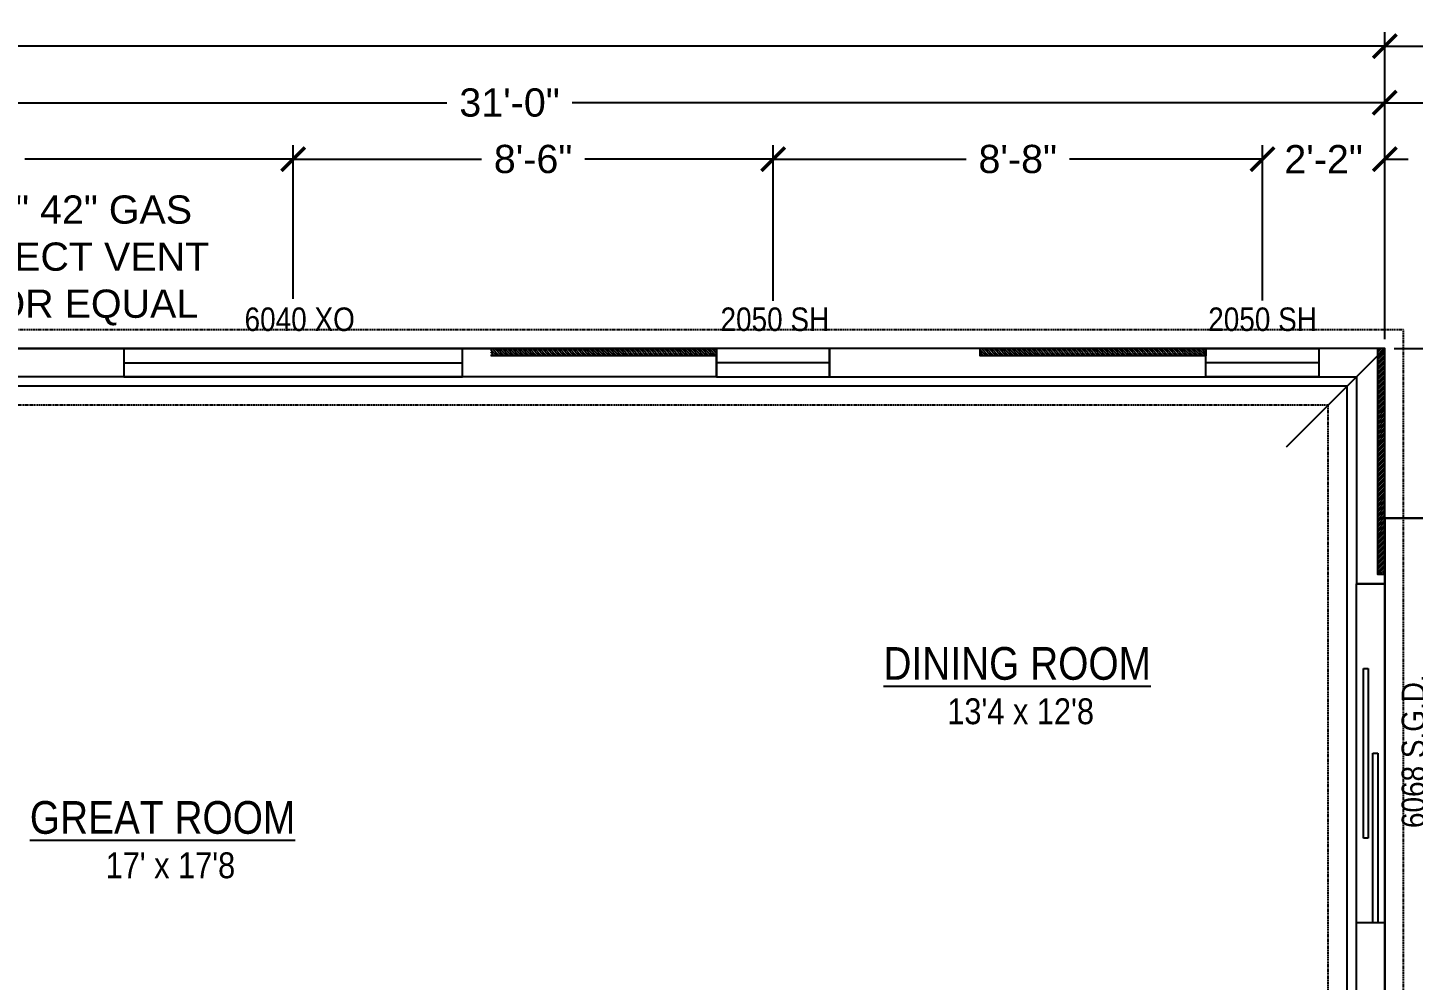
# Model space of a CAD drawing. Header units: millimetres. Extents: x -724 to 239, y -496 to 416.
# Drawn here: x -241.2 to 53.3, y 213.1 to 415.6 of the extents above; entities that cross this region are included whole.
import ezdxf
from ezdxf.enums import TextEntityAlignment as Align

# ---------------------------------------------------------------- set-up
doc = ezdxf.new("R2010")
doc.units = ezdxf.units.MM
doc.linetypes.add('xref-Bishop-Overland-08$0$DASHED2', pattern=[0.375, 0.25, -0.125])
for name, color, linetype in [('A-DIMS-1', 152, 'Continuous'), ('A-NOTE', 4, 'Continuous'), ('A-TEXT', 4, 'Continuous'), ('ANNTEXT', 4, 'Continuous'), ('xref-Bishop-Overland-08$0$A-FOOTPRINT', 5, 'Continuous'), ('xref-Bishop-Overland-08$0$A-HEADER', 30, 'Continuous'), ('xref-Bishop-Overland-08$0$A-OPENING', 1, 'Continuous'), ('xref-Bishop-Overland-08$0$A-WALL', 54, 'Continuous'), ('xref-Bishop-Overland-08$0$S-FOOTER', 9, 'xref-Bishop-Overland-08$0$DASHED2'), ('xref-Bishop-Overland-08$0$S-STEM-WALL', 8, 'Continuous')]:
    doc.layers.add(name, color=color, linetype=linetype)
doc.layers.add('xref-Bishop-Overland-08$0$TEMP', color=95, linetype='Continuous', plot=False)
doc.styles.get("Standard").update_dxf_attribs({"font": 'arial.ttf'})
doc.dimstyles.new('ARCHARR', dxfattribs={"dimscale": 32, "dimtxt": 0.1875, "dimasz": 0.15625, "dimexe": 0.09375, "dimexo": 0.0625, "dimgap": 0.09375, "dimtad": 0, "dimdec": 5, "dimzin": 3, "dimdsep": 46, "dimlunit": 4, "dimtxsty": 'Standard', "dimblk": 'ARCHTICK', "dimcen": 0.09375, "dimclrt": 4, "dimadec": 5, "dimazin": 0, "dimtfac": 0.75, "dimtdec": 5, "dimtix": 1, "dimtofl": 0, "dimtmove": 2, "dimatfit": 3, "dimldrblk": 'archarrow', "dimfxl": 1, "dimtolj": 1, "dimtzin": 3, "dimarcsym": 0})

# ---------------------------------------------------------------- blocks, each defined once
blk = doc.blocks.new('_ArchTick')
at = {"color": 0, "linetype": 'ByBlock', "const_width": 0.15}
blk.add_lwpolyline([(-0.5, -0.5), (0.5, 0.5)], dxfattribs=at)
blk = doc.blocks.new('*D110')
at = {"layer": 'A-DIMS-1', "color": 0, "lineweight": -2}
for p, q in [((49.23, 347.37), (225.69, 347.37)), ((222.69, 347.37), (222.69, 206.72)), ((222.69, 39.37), (222.69, 180.01)), ((43.23, 39.37), (225.69, 39.37))]:
    blk.add_line(p, q, dxfattribs=at)
at = {"layer": 'Defpoints', "color": 0}
for p in [(47.23, 347.37), (222.69, 347.37), (41.23, 39.37)]:
    blk.add_point(p, dxfattribs=at)
at = {"layer": 'A-DIMS-1', "color": 0, "lineweight": -2, "xscale": 5, "yscale": 5, "zscale": 5}
for p, rotation in [((222.69, 347.37), 90), ((222.69, 39.37), 270)]:
    blk.add_blockref('_ArchTick', p, dxfattribs=dict(at, rotation=rotation))
at = {"layer": 'A-DIMS-1', "color": 4, "insert": (222.69, 193.37), "char_height": 6, "attachment_point": 5, "rotation": 90}
blk.add_mtext('\\A1;25\'-8"', dxfattribs=at)
blk = doc.blocks.new('archarrow')
for p, q in [((0, 0), (-0.988, 0.858)), ((-0.086, 0), (-0.988, 0.757)), ((-0.172, 0), (-0.988, 0.659)), ((0, 0), (-1.739, 0)), ((-0.172, 0), (-0.988, -0.659)), ((-0.086, 0), (-0.988, -0.757)), ((0, 0), (-0.988, -0.858))]:
    blk.add_line(p, q)
blk = doc.blocks.new('*D111')
at = {"layer": 'A-DIMS-1', "color": 0, "lineweight": -2}
for p, q in [((49.23, 347.37), (237.69, 347.37)), ((234.69, 347.37), (234.69, 78.79)), ((234.69, -216.63), (234.69, 51.94)), ((49.23, -216.63), (237.69, -216.63))]:
    blk.add_line(p, q, dxfattribs=at)
at = {"layer": 'Defpoints', "color": 0}
for p in [(47.23, 347.37), (234.69, 347.37), (47.23, -216.63)]:
    blk.add_point(p, dxfattribs=at)
at = {"layer": 'A-DIMS-1', "color": 0, "lineweight": -2, "xscale": 5, "yscale": 5, "zscale": 5}
for p, rotation in [((234.69, 347.37), 90), ((234.69, -216.63), 270)]:
    blk.add_blockref('_ArchTick', p, dxfattribs=dict(at, rotation=rotation))
at = {"layer": 'A-DIMS-1', "color": 4, "insert": (234.69, 65.37), "char_height": 6, "attachment_point": 5, "rotation": 90}
blk.add_mtext('\\A1;47\'-0"', dxfattribs=at)
blk = doc.blocks.new('*D118')
at = {"layer": 'A-DIMS-1', "color": 0, "lineweight": -2}
for p, q in [((-324.77, 369.37), (-324.77, 402.64)), ((47.23, 349.37), (47.23, 402.64)), ((-324.77, 399.64), (-152.08, 399.64)), ((47.23, 399.64), (-125.47, 399.64))]:
    blk.add_line(p, q, dxfattribs=at)
at = {"layer": 'Defpoints', "color": 0}
for p in [(-324.77, 399.64), (-324.77, 367.37), (47.23, 347.37)]:
    blk.add_point(p, dxfattribs=at)
at = {"layer": 'A-DIMS-1', "color": 0, "lineweight": -2, "xscale": 5, "yscale": 5, "zscale": 5, "rotation": 180}
blk.add_blockref('_ArchTick', (-324.77, 399.64), dxfattribs=at)
at = {"layer": 'A-DIMS-1', "color": 0, "lineweight": -2, "xscale": 5, "yscale": 5, "zscale": 5}
blk.add_blockref('_ArchTick', (47.23, 399.64), dxfattribs=at)
at = {"layer": 'A-DIMS-1', "color": 4, "insert": (-138.77, 399.64), "char_height": 6, "attachment_point": 5}
blk.add_mtext('\\A1;31\'-0"', dxfattribs=at)
blk = doc.blocks.new('*D122')
at = {"layer": 'A-DIMS-1', "color": 0, "lineweight": -2}
for p, q in [((-184.77, 357.99), (-184.77, 390.64)), ((-82.77, 357.53), (-82.77, 390.64)), ((-184.77, 387.64), (-144.75, 387.64)), ((-82.77, 387.64), (-122.79, 387.64))]:
    blk.add_line(p, q, dxfattribs=at)
at = {"layer": 'Defpoints', "color": 0}
for p in [(-184.77, 387.64), (-184.77, 355.99), (-82.77, 355.53)]:
    blk.add_point(p, dxfattribs=at)
at = {"layer": 'A-DIMS-1', "color": 0, "lineweight": -2, "xscale": 5, "yscale": 5, "zscale": 5, "rotation": 180}
blk.add_blockref('_ArchTick', (-184.77, 387.64), dxfattribs=at)
at = {"layer": 'A-DIMS-1', "color": 0, "lineweight": -2, "xscale": 5, "yscale": 5, "zscale": 5}
blk.add_blockref('_ArchTick', (-82.77, 387.64), dxfattribs=at)
at = {"layer": 'A-DIMS-1', "color": 4, "insert": (-133.77, 387.64), "char_height": 6, "attachment_point": 5}
blk.add_mtext('\\A1;8\'-6"', dxfattribs=at)
blk = doc.blocks.new('*D123')
at = {"layer": 'A-DIMS-1', "color": 0, "lineweight": -2}
for p, q in [((-324.77, 345.37), (-324.77, 390.64)), ((-184.77, 357.99), (-184.77, 390.64)), ((-324.77, 387.64), (-267.8, 387.64)), ((-184.77, 387.64), (-241.75, 387.64))]:
    blk.add_line(p, q, dxfattribs=at)
at = {"layer": 'Defpoints', "color": 0}
for p in [(-324.77, 387.64), (-184.77, 355.99), (-324.77, 343.37)]:
    blk.add_point(p, dxfattribs=at)
at = {"layer": 'A-DIMS-1', "color": 0, "lineweight": -2, "xscale": 5, "yscale": 5, "zscale": 5, "rotation": 180}
blk.add_blockref('_ArchTick', (-324.77, 387.64), dxfattribs=at)
at = {"layer": 'A-DIMS-1', "color": 0, "lineweight": -2, "xscale": 5, "yscale": 5, "zscale": 5}
blk.add_blockref('_ArchTick', (-184.77, 387.64), dxfattribs=at)
at = {"layer": 'A-DIMS-1', "color": 4, "insert": (-254.77, 387.64), "char_height": 6, "attachment_point": 5}
blk.add_mtext('\\A1;11\'-8"', dxfattribs=at)
blk = doc.blocks.new('*D128')
at = {"layer": 'A-DIMS-1', "color": 0, "lineweight": -2}
for p, q in [((-648.77, 349.37), (-648.77, 414.64)), ((47.23, 349.37), (47.23, 414.64)), ((-648.77, 411.64), (-314.08, 411.64)), ((47.23, 411.64), (-287.47, 411.64))]:
    blk.add_line(p, q, dxfattribs=at)
at = {"layer": 'Defpoints', "color": 0}
for p in [(-648.77, 411.64), (-648.77, 347.37), (47.23, 347.37)]:
    blk.add_point(p, dxfattribs=at)
at = {"layer": 'A-DIMS-1', "color": 0, "lineweight": -2, "xscale": 5, "yscale": 5, "zscale": 5, "rotation": 180}
blk.add_blockref('_ArchTick', (-648.77, 411.64), dxfattribs=at)
at = {"layer": 'A-DIMS-1', "color": 0, "lineweight": -2, "xscale": 5, "yscale": 5, "zscale": 5}
blk.add_blockref('_ArchTick', (47.23, 411.64), dxfattribs=at)
at = {"layer": 'A-DIMS-1', "color": 4, "insert": (-300.77, 411.64), "char_height": 6, "attachment_point": 5}
blk.add_mtext('\\A1;58\'-0"', dxfattribs=at)
blk = doc.blocks.new('*D131')
at = {"layer": 'A-DIMS-1', "color": 0, "lineweight": -2}
for p, q in [((49.23, 347.37), (213.69, 347.37)), ((210.69, 347.37), (210.69, 315.32)), ((210.69, 261.37), (210.69, 293.42)), ((57.93, 261.37), (213.69, 261.37))]:
    blk.add_line(p, q, dxfattribs=at)
at = {"layer": 'Defpoints', "color": 0}
for p in [(47.23, 347.37), (210.69, 347.37), (55.93, 261.37)]:
    blk.add_point(p, dxfattribs=at)
at = {"layer": 'A-DIMS-1', "color": 0, "lineweight": -2, "xscale": 5, "yscale": 5, "zscale": 5}
for p, rotation in [((210.69, 347.37), 90), ((210.69, 261.37), 270)]:
    blk.add_blockref('_ArchTick', p, dxfattribs=dict(at, rotation=rotation))
at = {"layer": 'A-DIMS-1', "color": 4, "insert": (210.69, 304.37), "char_height": 6, "attachment_point": 5, "rotation": 90}
blk.add_mtext('\\A1;7\'-2"', dxfattribs=at)
blk = doc.blocks.new('*D80')
at = {"layer": 'A-DIMS-1', "color": 0, "lineweight": -2}
for p, q in [((-82.77, 357.53), (-82.77, 390.64)), ((21.23, 357.57), (21.23, 390.64)), ((-82.77, 387.64), (-41.75, 387.64)), ((21.23, 387.64), (-19.79, 387.64))]:
    blk.add_line(p, q, dxfattribs=at)
at = {"layer": 'Defpoints', "color": 0}
for p in [(21.23, 387.64), (-82.77, 355.53), (21.23, 355.57)]:
    blk.add_point(p, dxfattribs=at)
at = {"layer": 'A-DIMS-1', "color": 0, "lineweight": -2, "xscale": 5, "yscale": 5, "zscale": 5, "rotation": 180}
blk.add_blockref('_ArchTick', (-82.77, 387.64), dxfattribs=at)
at = {"layer": 'A-DIMS-1', "color": 0, "lineweight": -2, "xscale": 5, "yscale": 5, "zscale": 5}
blk.add_blockref('_ArchTick', (21.23, 387.64), dxfattribs=at)
at = {"layer": 'A-DIMS-1', "color": 4, "insert": (-30.77, 387.64), "char_height": 6, "attachment_point": 5}
blk.add_mtext('\\A1;8\'-8"', dxfattribs=at)
blk = doc.blocks.new('*D81')
at = {"layer": 'A-DIMS-1', "color": 0, "lineweight": -2}
for p, q in [((21.23, 357.57), (21.23, 390.64)), ((47.23, 349.37), (47.23, 390.64)), ((21.23, 387.64), (16.23, 387.64)), ((47.23, 387.64), (52.23, 387.64))]:
    blk.add_line(p, q, dxfattribs=at)
at = {"layer": 'Defpoints', "color": 0}
for p in [(21.23, 387.64), (21.23, 355.57), (47.23, 347.37)]:
    blk.add_point(p, dxfattribs=at)
at = {"layer": 'A-DIMS-1', "color": 0, "lineweight": -2, "xscale": 5, "yscale": 5, "zscale": 5}
blk.add_blockref('_ArchTick', (21.23, 387.64), dxfattribs=at)
at = {"layer": 'A-DIMS-1', "color": 0, "lineweight": -2, "xscale": 5, "yscale": 5, "zscale": 5, "rotation": 180}
blk.add_blockref('_ArchTick', (47.23, 387.64), dxfattribs=at)
at = {"layer": 'A-DIMS-1', "color": 4, "insert": (34.23, 387.64), "char_height": 6, "attachment_point": 5}
blk.add_mtext('\\A1;2\'-2"', dxfattribs=at)
blk = doc.blocks.new('*D82')
at = {"layer": 'A-DIMS-1', "color": 0, "lineweight": -2}
for p, q in [((49.23, 347.37), (201.69, 347.37)), ((198.69, 347.37), (198.69, 340.34)), ((198.69, 311.37), (198.69, 318.39)), ((149.23, 311.37), (201.69, 311.37))]:
    blk.add_line(p, q, dxfattribs=at)
at = {"layer": 'Defpoints', "color": 0}
for p in [(47.23, 347.37), (198.69, 347.37), (147.23, 311.37)]:
    blk.add_point(p, dxfattribs=at)
at = {"layer": 'A-DIMS-1', "color": 0, "lineweight": -2, "xscale": 5, "yscale": 5, "zscale": 5}
for p, rotation in [((198.69, 347.37), 90), ((198.69, 311.37), 270)]:
    blk.add_blockref('_ArchTick', p, dxfattribs=dict(at, rotation=rotation))
at = {"layer": 'A-DIMS-1', "color": 4, "insert": (198.69, 329.37), "char_height": 6, "attachment_point": 5, "rotation": 90}
blk.add_mtext('\\A1;3\'-0"', dxfattribs=at)
blk = doc.blocks.new('*D84')
at = {"layer": 'A-DIMS-1', "color": 0, "lineweight": -2}
for p, q in [((47.23, 349.37), (47.23, 414.64)), ((147.23, 313.37), (147.23, 414.64)), ((47.23, 411.64), (86.25, 411.64)), ((147.23, 411.64), (108.21, 411.64))]:
    blk.add_line(p, q, dxfattribs=at)
at = {"layer": 'Defpoints', "color": 0}
for p in [(47.23, 411.64), (47.23, 347.37), (147.23, 311.37)]:
    blk.add_point(p, dxfattribs=at)
at = {"layer": 'A-DIMS-1', "color": 0, "lineweight": -2, "xscale": 5, "yscale": 5, "zscale": 5, "rotation": 180}
blk.add_blockref('_ArchTick', (47.23, 411.64), dxfattribs=at)
at = {"layer": 'A-DIMS-1', "color": 0, "lineweight": -2, "xscale": 5, "yscale": 5, "zscale": 5}
blk.add_blockref('_ArchTick', (147.23, 411.64), dxfattribs=at)
at = {"layer": 'A-DIMS-1', "color": 4, "insert": (97.23, 411.64), "char_height": 6, "attachment_point": 5}
blk.add_mtext('\\A1;8\'-4"', dxfattribs=at)
blk = doc.blocks.new('*D89')
at = {"layer": 'A-DIMS-1', "color": 0, "lineweight": -2}
for p, q in [((47.23, 349.37), (47.23, 402.64)), ((141.23, 309.87), (141.23, 402.64)), ((47.23, 399.64), (80.95, 399.64)), ((141.23, 399.64), (107.51, 399.64))]:
    blk.add_line(p, q, dxfattribs=at)
at = {"layer": 'Defpoints', "color": 0}
for p in [(141.23, 399.64), (47.23, 347.37), (141.23, 307.87)]:
    blk.add_point(p, dxfattribs=at)
at = {"layer": 'A-DIMS-1', "color": 0, "lineweight": -2, "xscale": 5, "yscale": 5, "zscale": 5, "rotation": 180}
blk.add_blockref('_ArchTick', (47.23, 399.64), dxfattribs=at)
at = {"layer": 'A-DIMS-1', "color": 0, "lineweight": -2, "xscale": 5, "yscale": 5, "zscale": 5}
blk.add_blockref('_ArchTick', (141.23, 399.64), dxfattribs=at)
at = {"layer": 'A-DIMS-1', "color": 4, "insert": (94.23, 399.64), "char_height": 6, "attachment_point": 5}
blk.add_mtext('\\A1;7\'-10"', dxfattribs=at)

msp = doc.modelspace()

# ---------------------------------------------------------------- hatches: boundary and pattern name
at = {"layer": 'A-DIMS-1'}
h = msp.add_hatch(dxfattribs=at)
h.set_pattern_fill('ANSI31', color=256, scale=3, style=0)
h.set_pattern_definition([(135, (47.22707, -1673.55493), (0.26516504, 0.26516504), [])])
h.paths.add_polyline_path([(-142.772926, 347.367132), (-94.772926, 347.367132), (-94.772926, 345.867132), (-142.772926, 345.867132)])
h = msp.add_hatch(dxfattribs=at)
h.set_pattern_fill('ANSI31', color=256, scale=3, style=0)
h.set_pattern_definition([(135, (151.22707, -1673.55493), (0.26516504, 0.26516504), [])])
h.paths.add_polyline_path([(-38.772926, 347.367132), (9.227074, 347.367132), (9.227074, 345.867132), (-38.772926, 345.867132)])
h = msp.add_hatch(dxfattribs=at)
h.set_pattern_fill('ANSI31', color=256, scale=3, angle=90, style=0)
h.set_pattern_definition([(45, (-1973.695, 157.36713), (0.26516504, -0.26516504), [])])
h.paths.add_polyline_path([(47.227074, 347.367132), (47.227074, 299.367132), (45.727074, 299.367132), (45.727074, 347.367132)])

# ---------------------------------------------------------------- linework, layer by layer
for points in [[(-94.772926, 347.367132), (-94.772926, 345.867132), (-142.772926, 345.867132)], [(9.227074, 347.367132), (9.227074, 345.867132), (-38.772926, 345.867132), (-38.772926, 347.367132)], [(47.227074, 299.367132), (45.727074, 299.367132), (45.727074, 347.367132)]]:
    msp.add_lwpolyline(points, dxfattribs=at)
at = {"layer": 'xref-Bishop-Overland-08$0$A-FOOTPRINT'}
for points in [[(47.227074, 39.367132), (47.227074, 347.367132), (-194.772926, 347.367132), (-194.772926, 347.367132), (-246.772926, 347.367132), (-246.772926, 347.367132), (-648.772926, 347.367132), (-648.772926, -12.632868), (-482.772926, -12.632868), (-482.772926, -36.632868), (-332.772926, -36.632868), (-332.772926, -12.632868), (-304.772926, -12.632868), (-304.772926, 39.367132), (-218.772926, 39.367132), (-149.014459, 39.367132)], [(147.227074, 311.367132), (47.227074, 311.367132), (47.227074, 139.367132), (147.227074, 139.367132)]]:
    msp.add_lwpolyline(points, close=True, dxfattribs=at)
at = {"layer": 'xref-Bishop-Overland-08$0$A-HEADER'}
for points in [[(-220.772926, 341.367132), (-148.772926, 341.367132), (-148.772926, 347.367132), (-220.772926, 347.367132)], [(-94.772926, 347.367132), (-94.772926, 341.367132), (-70.772926, 341.367132), (-70.772926, 347.367132)], [(33.227074, 347.367132), (33.227074, 341.367132), (9.227074, 341.367132), (9.227074, 347.367132)], [(41.227074, 225.367132), (41.227074, 297.367132), (47.227074, 297.367132), (47.227074, 225.367132)]]:
    msp.add_lwpolyline(points, close=True, dxfattribs=at)
at = {"layer": 'xref-Bishop-Overland-08$0$A-OPENING'}
for p, q in [((-220.772926, 347.367132), (-148.772926, 347.367132)), ((-220.772926, 347.367132), (-220.772926, 341.367132)), ((-148.772926, 341.367132), (-148.772926, 347.367132)), ((-70.772926, 347.367132), (-94.772926, 347.367132)), ((-94.772926, 341.367132), (-94.772926, 347.367132)), ((-70.772926, 347.367132), (-70.772926, 341.367132)), ((33.227074, 347.367132), (9.227074, 347.367132)), ((9.227074, 341.367132), (9.227074, 347.367132)), ((33.227074, 347.367132), (33.227074, 341.367132)), ((-220.772926, 344.367132), (-148.772926, 344.367132)), ((-70.772926, 344.367132), (-94.772926, 344.367132)), ((33.227074, 344.367132), (9.227074, 344.367132)), ((-148.772926, 341.367132), (-220.772926, 341.367132)), ((-94.772926, 341.367132), (-70.772926, 341.367132)), ((9.227074, 341.367132), (33.227074, 341.367132)), ((47.227074, 297.367132), (41.227074, 297.367132)), ((47.227074, 297.367132), (47.227074, 225.367132)), ((42.727074, 243.367132), (42.727074, 279.367132)), ((42.727074, 279.367132), (43.727074, 279.367132)), ((43.727074, 279.367132), (43.727074, 243.367132)), ((44.727074, 225.367132), (44.727074, 261.367132)), ((44.727074, 261.367132), (45.727074, 261.367132)), ((45.727074, 261.367132), (45.727074, 225.367132)), ((43.727074, 243.367132), (42.727074, 243.367132)), ((47.227074, 225.367132), (41.227074, 225.367132)), ((45.727074, 225.367132), (44.727074, 225.367132))]:
    msp.add_line(p, q, dxfattribs=at)
at = {"layer": 'xref-Bishop-Overland-08$0$A-WALL'}
for p, q in [((-332.772926, 347.367132), (-220.772926, 347.367132)), ((-148.772926, 347.367132), (-94.772926, 347.367132)), ((9.227074, 347.367132), (-70.772926, 347.367132)), ((47.227074, 347.367132), (33.227074, 347.367132)), ((47.227074, 297.367132), (47.227074, 347.367132)), ((-220.772926, 341.367132), (-260.772941, 341.367132)), ((-94.772926, 341.367132), (-148.772926, 341.367132)), ((-70.772926, 341.367132), (9.227074, 341.367132)), ((33.227074, 341.367132), (41.227074, 341.367132)), ((41.227074, 341.367132), (41.227074, 297.367132)), ((41.227074, 128.367132), (41.227074, 225.367132)), ((47.227074, 225.367132), (47.227074, 128.367132))]:
    msp.add_line(p, q, dxfattribs=at)
msp.add_lwpolyline([(47.227074, 311.367132), (147.227074, 311.367132), (147.227074, 139.367132), (47.227074, 139.367132)], dxfattribs=at)
at = {"layer": 'xref-Bishop-Overland-08$0$S-FOOTER'}
for p, q in [((35.227074, 335.367132), (-636.772926, 335.367132)), ((35.227074, 51.367132), (35.227074, 335.367132))]:
    msp.add_line(p, q, dxfattribs=at)
msp.add_lwpolyline([(51.227074, 181.367132), (51.227074, 351.367132), (-190.772926, 351.367132), (-190.772926, 351.367132), (-250.772926, 351.367132), (-250.772926, 351.367132), (-652.772926, 351.367132), (-652.772926, 181.367132)], dxfattribs=at)
at = {"layer": 'xref-Bishop-Overland-08$0$S-STEM-WALL'}
for p, q in [((-238.772926, 339.367132), (-238.772926, 339.367132)), ((-202.772926, 339.367132), (-202.772926, 339.367132))]:
    msp.add_line(p, q, dxfattribs=at)
for points in [[(-194.772926, 347.367132), (-530.772926, 347.367132)], [(47.227074, -12.632868), (47.227074, 347.367132), (-194.772926, 347.367132)], [(-202.772926, 339.367132), (-640.772926, 339.367132), (-640.772926, -4.632868), (-474.772926, -4.632868), (-474.772926, -28.632868), (-340.772926, -28.632868), (-340.772926, -4.632868), (-312.772926, -4.632868), (-312.772926, 47.367132), (-210.772926, 47.367132)], [(39.227074, 47.367132), (39.227074, 339.367132), (-202.772926, 339.367132)]]:
    msp.add_lwpolyline(points, dxfattribs=at)
at = {"layer": 'xref-Bishop-Overland-08$0$TEMP'}
msp.add_line((47.227074, 347.367132), (26.283788, 326.423846), dxfattribs=at)

# ---------------------------------------------------------------- texts
at = {"layer": 'A-NOTE', "width": 0.85}
for s, height, p in [('%%uDINING ROOM', 6.953126, (-30.885619, 280.476144)), ("13'4 x 12'8", 5.5, (-30.154672, 270.302802)), ('%%uGREAT ROOM', 6.953126, (-212.514638, 247.741089)), ("17' x 17'8", 5.5, (-210.850993, 237.567746))]:
    msp.add_text(s, height=height, dxfattribs=at).set_placement(p, align=Align.MIDDLE_CENTER)
at = {"layer": 'A-TEXT', "width": 0.85}
for s, p in [('6040 XO', (-183.37044, 353.619432)), ('2050 SH', (-82.386692, 353.619432)), ('2050 SH', (21.262489, 353.619432))]:
    msp.add_text(s, height=5, dxfattribs=at).set_placement(p, align=Align.MIDDLE_CENTER)
msp.add_text('6068 S.G.D.', height=5, rotation=90, dxfattribs=at).set_placement((53.321743, 261.819441), align=Align.MIDDLE_CENTER)
at = {"layer": 'ANNTEXT', "insert": (-299.463498, 379.930353), "char_height": 6, "width": 106.9375, "attachment_point": 1}
msp.add_mtext('"HEATILATOR" 42" GAS BURNING DIRECT VENT FIREPLACE, OR EQUAL', dxfattribs=at)

# ---------------------------------------------------------------- dimensions: what is measured, and where the dimension line sits
at = {"layer": 'A-DIMS-1'}
for base, p1, p2, angle, picture, middle in [((-648.772926, 411.640127), (47.227074, 347.367132), (-648.772926, 347.367132), 180, '*D128', (-300.772926, 411.640127)), ((47.227074, 411.640127), (147.227074, 311.367132), (47.227074, 347.367132), 180, '*D84', (97.227074, 411.640127)), ((-324.772926, 399.640127), (47.227074, 347.367132), (-324.772926, 367.367132), 180, '*D118', (-138.772926, 399.640127)), ((-324.772926, 387.640127), (-184.772926, 355.98624), (-324.772926, 343.367132), 180, '*D123', (-254.772926, 387.640127)), ((-184.772926, 387.640127), (-82.772926, 355.534313), (-184.772926, 355.98624), 180, '*D122', (-133.772926, 387.640127)), ((21.227074, 387.640127), (47.227074, 347.367132), (21.227074, 355.56606), 180, '*D81', (34.227074, 387.640127)), ((222.692134, 347.367132), (41.227074, 39.367132), (47.227074, 347.367132), 90, '*D110', (222.692134, 193.367132)), ((234.692134, 347.367132), (47.227074, -216.632868), (47.227074, 347.367132), 90, '*D111', (234.692134, 65.367132)), ((210.692134, 347.367132), (55.931805, 261.367132), (47.227074, 347.367132), 90, '*D131', (210.692134, 304.367132)), ((198.692134, 347.367132), (147.227074, 311.367132), (47.227074, 347.367132), 90, '*D82', (198.692134, 329.367132))]:
    dim = msp.add_linear_dim(base=base, p1=p1, p2=p2, angle=angle, dimstyle='ARCHARR', dxfattribs=at)
    dim.commit()
    dim.dimension.update_dxf_attribs({"geometry": picture, "text_midpoint": middle})
for base, p1, p2, picture, middle in [((141.227074, 399.640127), (47.227074, 347.367132), (141.227074, 307.867132), '*D89', (94.227074, 399.640127)), ((21.227074, 387.640127), (-82.772926, 355.534313), (21.227074, 355.56606), '*D80', (-30.772926, 387.640127))]:
    dim = msp.add_linear_dim(base=base, p1=p1, p2=p2, dimstyle='ARCHARR', dxfattribs=at)
    dim.commit()
    dim.dimension.update_dxf_attribs({"geometry": picture, "text_midpoint": middle})

doc.saveas('drawing.dxf')
